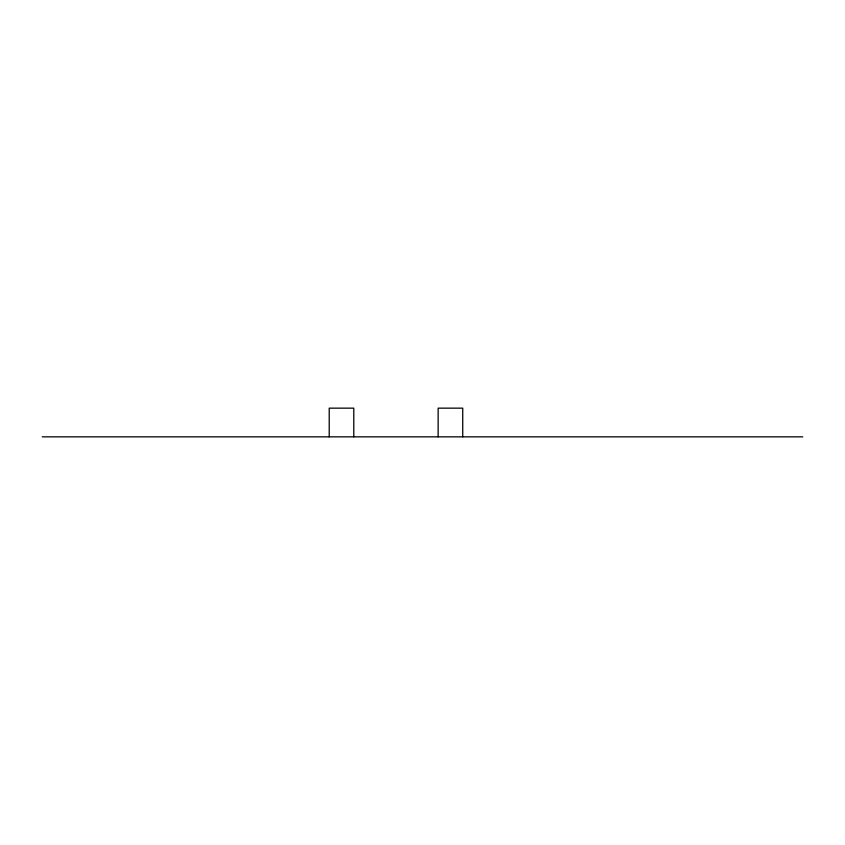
<?xml version="1.0" encoding="UTF-8"?>
<svg xmlns="http://www.w3.org/2000/svg" width="845" height="845" viewBox="0 0 845 845"><rect width="100%" height="100%" fill="white"/><g stroke="black" fill="none" stroke-linecap="round" stroke-linejoin="round"><path stroke-width="1.27" d="M42.25 436.844L802.75 436.844M462.733 436.844L462.733 408.156L438.143 408.156L438.143 436.844M353.791 436.844L353.791 408.156L329.212 408.156L329.212 436.844"/></g></svg>
